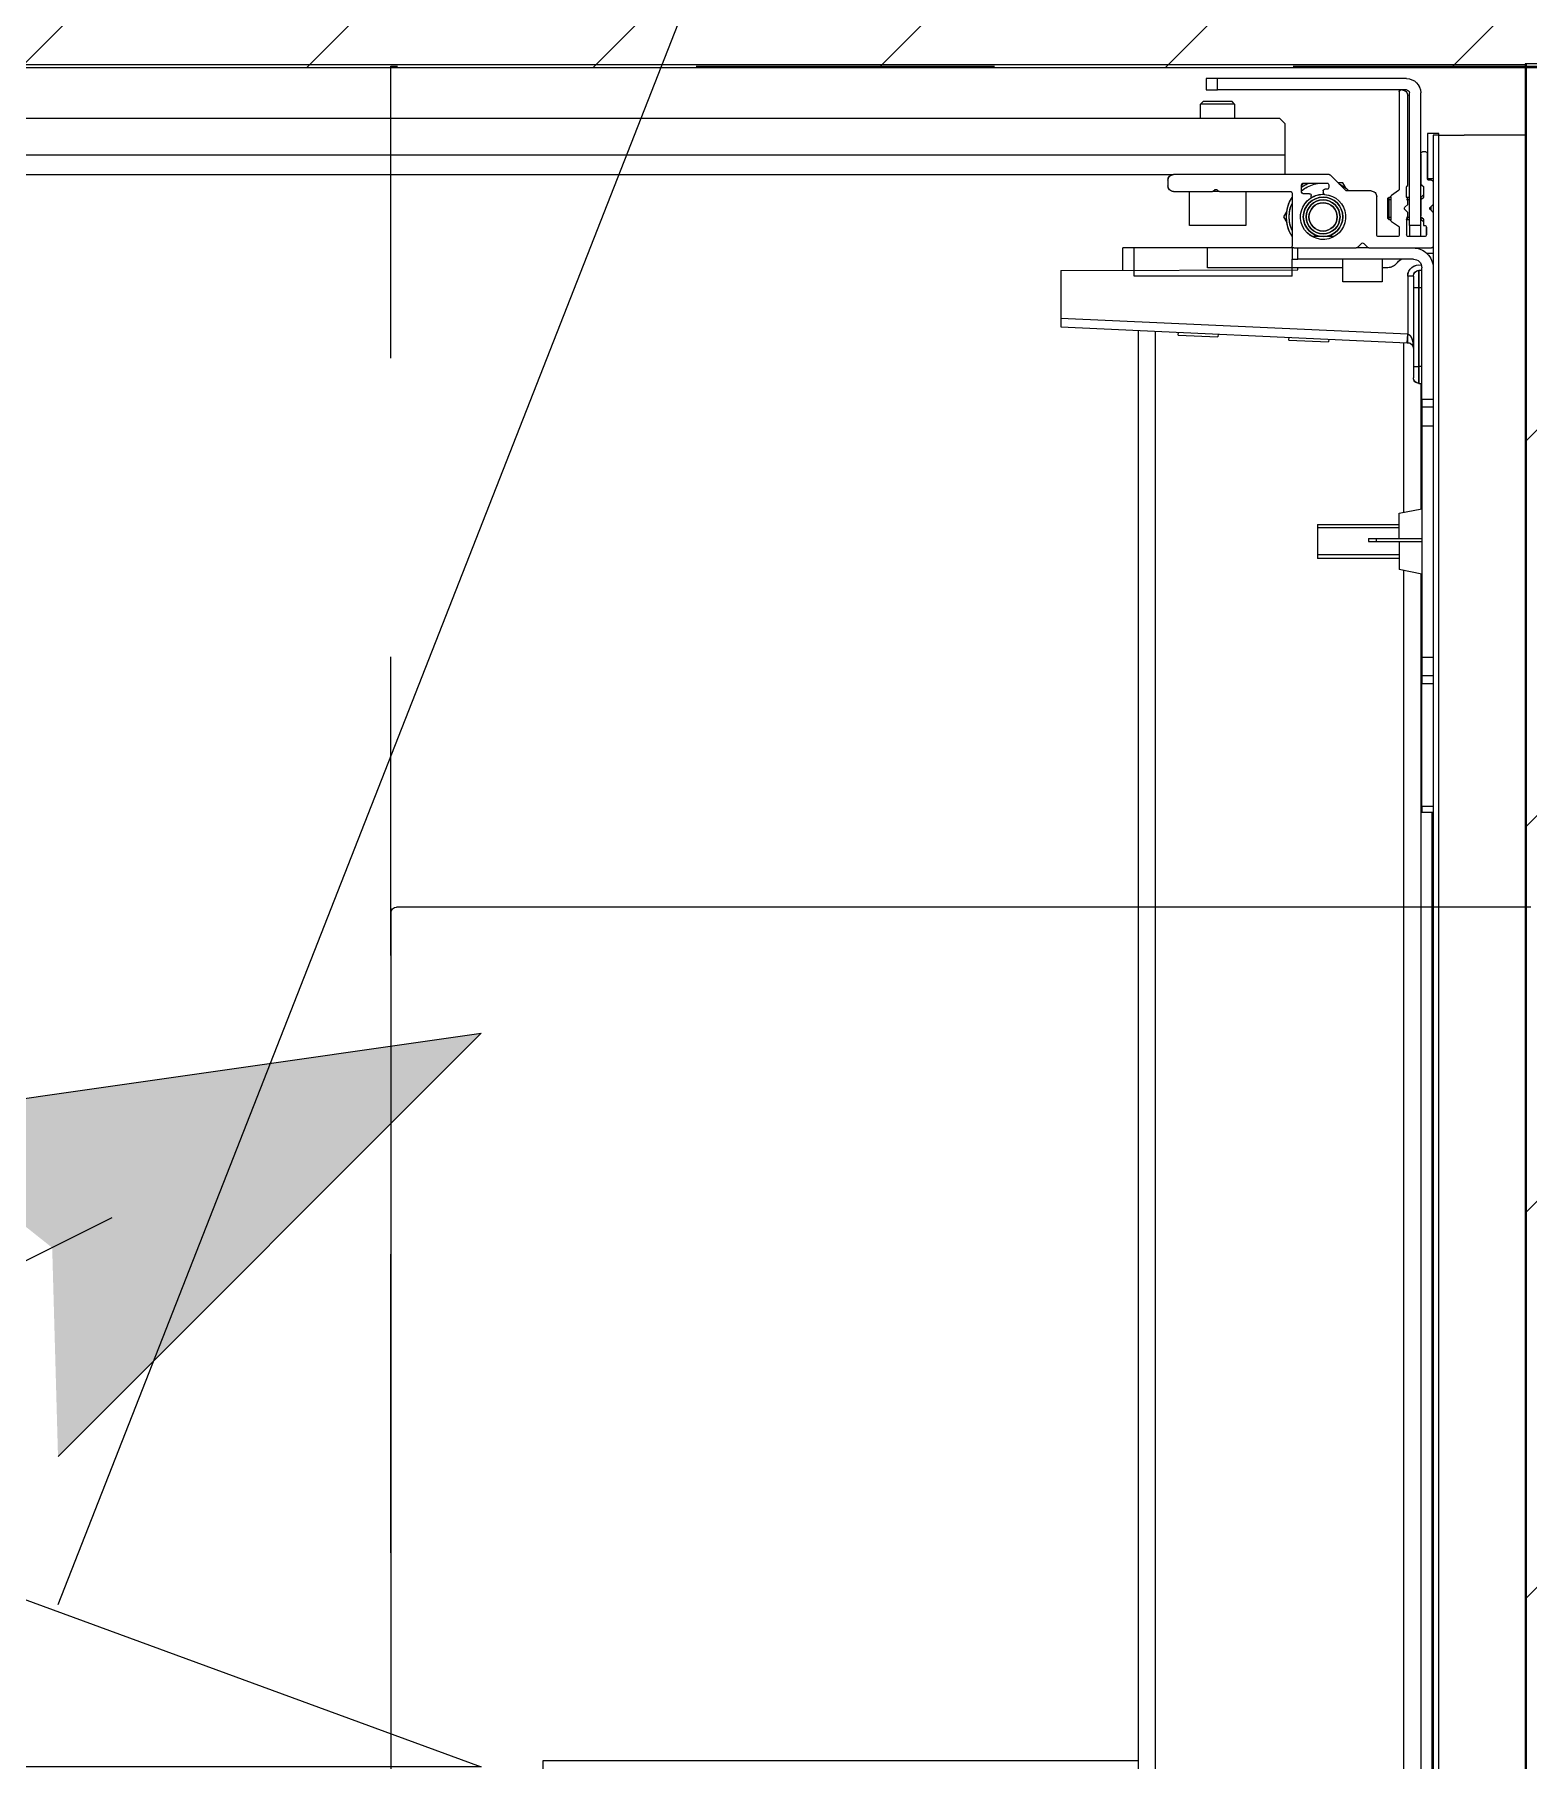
# Model space of a CAD drawing. Header units: centimetres. Extents: x -58072 to 12532, y -30603 to 6224.
# Drawn here: x 9890.39 to 9916.87, y 4104.36 to 4134.94 of the extents above; entities that cross this region are included whole.
import ezdxf

# ---------------------------------------------------------------- set-up
doc = ezdxf.new("R2010")
doc.units = ezdxf.units.CM
doc.linetypes.add('Style de ligne -1', pattern=[0.41664, 0.20828, -0.20836])
doc.linetypes.add('VW-01', pattern=[0.41656, 0.20828, -0.20828])
for name, color, linetype in [('B Aménagement intérieur', 252, 'Continuous'), ('B Faux plafonds', 252, 'Continuous'), ('B Faux plafonds_Hatch', 9, 'Continuous'), ('B GÈnÈral_Hatch', 252, 'Continuous'), ('B Général', 252, 'Continuous'), ('C ANNOTATIONS-prestations', 252, 'Continuous'), ('D SURFACES-shab', 252, 'Continuous'), ('MTI900_Alu', 252, 'Continuous'), ('prlm-CHAUFF', 4, 'Continuous')]:
    doc.layers.add(name, color=color, linetype=linetype)
doc.layers.add('prlm-ELEC-CFO', color=1, linetype='Continuous', lineweight=25)
doc.layers.add('prlm-GAZ', color=2, linetype='Continuous', lineweight=25)
doc.layers.get('prlm-CHAUFF').off()

# ---------------------------------------------------------------- blocks, each defined once
blk = doc.blocks.new('B 60.200_wc-2')
at = {"layer": 'B Général', "linetype": 'Continuous'}
for p, q in [((-25, -20.1), (-25, 0)), ((-24.9, 0.1), (24.9, 0.1))]:
    blk.add_line(p, q, dxfattribs=at)
blk.add_arc((-24.9, 0), 0.1, 90, 180, dxfattribs=at)
blk = doc.blocks.new('B 60.Groupe-2-1')
at = {"layer": 'B Général', "linetype": 'Style de ligne -1', "ltscale": 25.4, "flags": 128}
blk.add_lwpolyline([(-35.4, 7.6), (35.6, 7.6), (35.6, -32.4), (-35.4, -32.4)], close=True, dxfattribs=at)
at = {"layer": 'B Général', "xscale": -1, "rotation": 270}
blk.add_blockref('B 60.200_wc-2', (35.5, 7.5), dxfattribs=at)
blk = doc.blocks.new('B 60.WC-plan-PMR')
at = {"layer": 'B Général'}
blk.add_blockref('B 60.Groupe-2-1', (0, 0), dxfattribs=at)
blk = doc.blocks.new('B 60.Groupe-29-1')
at = {"layer": 'B Faux plafonds_Hatch', "linetype": 'Continuous'}
h = blk.add_hatch(dxfattribs=at)
h.set_pattern_fill('F_P__SOFFITE', color=256, style=0, pattern_type=2)
h.set_pattern_definition([(45, (0, 0.2205), (-3.5277778, 3.3072917), [])])
h.paths.add_polyline_path([(10331, 4134.426), (10193.484, 4134.426), (10193.484, 4134.422), (9916.808, 4134.419), (9916.808, 3956.316), (10188.484, 3956.316), (10188.484, 3974.422), (10415.178, 3974.422), (10415.178, 4004.412), (10487.178, 4004.412), (10487.178, 3974.422), (10547.178, 3974.422), (10547.178, 4134.426), (10331, 4134.424)])
h.paths.add_polyline_path([(10188.484, 4134.352), (10262.178, 4134.352), (10262.178, 4069.398), (10188.484, 4069.398)])
at = {"layer": 'B Faux plafonds', "linetype": 'VW-01', "ltscale": 25.4, "flags": 128}
blk.add_lwpolyline([(10331, 4134.426), (10193.484, 4134.426), (10193.484, 4134.422), (9916.808, 4134.419), (9916.808, 3956.316), (10188.484, 3956.316), (10188.484, 3974.422), (10415.178, 3974.422), (10415.178, 4004.412), (10487.178, 4004.412), (10487.178, 3974.422), (10547.178, 3974.422), (10547.178, 4134.426), (10331, 4134.424)], close=True, dxfattribs=at)
at = {"layer": 'D SURFACES-shab', "lineweight": 18, "flags": 128}
blk.add_lwpolyline([(9828.484, 3956.316), (10094.973, 3956.316), (10188.484, 3956.578), (10188.484, 4134.352), (9916.808, 4134.352), (9916.808, 4037.38), (9828.484, 4037.38)], close=True, dxfattribs=at)
at = {"layer": 'B Général', "rotation": 180}
blk.add_blockref('B 60.WC-plan-PMR', (9932.308, 4101.979), dxfattribs=at)
blk = doc.blocks.new('B 60.G 100_80')
at = {"layer": 'B Général', "linetype": 'Continuous'}
blk.add_line((48.52, 43.75), (48.52, -43.75), dxfattribs=at)
at = {"layer": 'B Général', "linetype": 'Continuous', "flags": 128}
blk.add_lwpolyline([(9.5, -45), (9.5, 45), (48.52, 45), (48.52, -45)], close=True, dxfattribs=at)
at = {"layer": 'C ANNOTATIONS-prestations'}
for p, q in [((43.05, 44.75), (42.85, 44.75)), ((42.85, 44.75), (42.85, 44.55)), ((46.4, 44.75), (43.05, 44.75)), ((43.05, 44.55), (43.05, 44.75)), ((42.75, 44.3), (42.8, 44.35)), ((42.8, 44.35), (43.3, 44.35)), ((42.85, 44.55), (43.05, 44.55)), ((46.4, 44.55), (43.05, 44.55)), ((43.3, 44.35), (43.35, 44.3)), ((46.27, 44.52), (46.27, 42.791)), ((46.32, 44.55), (46.3, 44.55)), ((46.42, 42.855), (46.42, 44.45)), ((46.45, 42.15), (46.45, 44.5)), ((46.65, 42.15), (46.65, 44.5)), ((13.65, 44.05), (44.15, 44.05)), ((43.35, 44.3), (42.75, 44.3)), ((42.75, 44.05), (42.75, 44.3)), ((43.35, 44.3), (43.35, 44.05)), ((44.15, 44.05), (44.25, 43.95)), ((44.25, 43.4), (44.25, 43.95)), ((46.97, 43.78), (46.77, 43.78)), ((46.77, 43.78), (46.77, 42.98)), ((46.87, 43.75), (46.87, -43.75)), ((46.97, 43.75), (46.87, 43.75)), ((46.97, 43.75), (46.97, 43.78)), ((46.97, -43.75), (46.97, 43.75)), ((46.97, 43.75), (47.42, 43.75)), ((48.52, 43.75), (47.42, 43.75)), ((46.74, 43.45), (46.68, 43.45)), ((13.55, 43.4), (44.25, 43.4)), ((44.25, 43.05), (44.25, 43.4)), ((46.65, 43.42), (46.65, 42.885)), ((46.77, 42.98), (46.77, 43.42)), ((15.5, 43.05), (42.27, 43.05)), ((42.17, 42.95), (42.17, 42.85)), ((45.028, 43.05), (42.27, 43.05)), ((44.566, 42.9), (44.54, 42.854)), ((44.54, 42.74), (44.54, 42.87)), ((44.57, 42.9), (44.99, 42.9)), ((45.02, 42.87), (45.02, 42.82)), ((45.321, 42.769), (45.049, 43.041)), ((45.27, 42.906), (45.184, 42.906)), ((45.328, 42.806), (45.27, 42.906)), ((46.4, 42.653), (46.4, 42.827)), ((46.7, 42.826), (46.7, 42.654)), ((46.77, 42.98), (46.87, 42.98)), ((46.84, 42.95), (46.8, 42.95)), ((42.27, 42.75), (42.958, 42.75)), ((42.55, 42.15), (42.55, 42.75)), ((43.082, 42.75), (42.958, 42.75)), ((42.979, 42.759), (42.999, 42.779)), ((43.041, 42.779), (43.061, 42.759)), ((43.082, 42.75), (44.34, 42.75)), ((43.55, 42.75), (43.55, 42.15)), ((44.37, 42.72), (44.37, 41.78)), ((44.68, 42.71), (44.57, 42.71)), ((44.71, 42.657), (44.71, 42.68)), ((44.92, 42.76), (44.92, 42.729)), ((44.99, 42.79), (44.95, 42.79)), ((45.77, 42.76), (45.342, 42.76)), ((45.87, 41.98), (45.87, 42.66)), ((46.07, 42.63), (46.09, 42.65)), ((46.07, 42.27), (46.07, 42.63)), ((46.07, 42.607), (46.12, 42.607)), ((46.09, 42.25), (46.09, 42.65)), ((46.09, 42.65), (46.12, 42.65)), ((46.12, 42.654), (46.12, 42.246)), ((46.257, 42.766), (46.133, 42.679)), ((46.371, 42.471), (46.42, 42.521)), ((46.4, 42.65), (46.45, 42.65)), ((46.4, 42.607), (46.45, 42.607)), ((46.42, 42.521), (46.42, 42.625)), ((46.65, 42.595), (46.65, 42.31)), ((46.661, 42.651), (46.7, 42.69)), ((46.661, 42.618), (46.661, 42.651)), ((46.821, 42.471), (46.87, 42.521)), ((44.278, 42.4), (44.22, 42.3)), ((44.22, 42.3), (44.278, 42.2)), ((46.07, 42.293), (46.12, 42.293)), ((46.09, 42.25), (46.07, 42.27)), ((46.12, 42.25), (46.09, 42.25)), ((46.133, 42.221), (46.257, 42.134)), ((46.42, 42.379), (46.371, 42.429)), ((46.4, 42.293), (46.45, 42.293)), ((46.4, 42.252), (46.4, 41.98)), ((46.45, 42.25), (46.4, 42.25)), ((46.42, 42.28), (46.42, 42.379)), ((46.661, 42.25), (46.661, 42.287)), ((46.7, 42.21), (46.661, 42.25)), ((46.7, 42.251), (46.7, 42.15)), ((46.87, 42.379), (46.821, 42.429)), ((46.835, 42.414), (46.835, 42.486)), ((43.55, 42.15), (42.55, 42.15)), ((45.114, 41.95), (44.726, 41.95)), ((46.24, 41.95), (45.9, 41.95)), ((46.27, 42.109), (46.27, 41.98)), ((46.72, 41.95), (46.43, 41.95)), ((46.65, 42.15), (46.45, 42.15)), ((46.45, 42.15), (46.45, 41.95)), ((46.65, 41.95), (46.65, 42.15)), ((46.7, 42.15), (46.72, 42.15)), ((46.75, 42.12), (46.75, 41.98)), ((41.57, 41.75), (41.37, 41.75)), ((41.37, 41.354), (41.37, 41.75)), ((42.87, 41.75), (41.57, 41.75)), ((41.57, 41.25), (41.57, 41.75)), ((44.37, 41.75), (42.87, 41.75)), ((42.87, 41.4), (42.87, 41.75)), ((44.4, 41.75), (44.37, 41.75)), ((44.37, 41.75), (44.37, 41.55)), ((44.4, 41.75), (45.508, 41.75)), ((44.47, 41.55), (44.47, 41.75)), ((45.732, 41.75), (45.508, 41.75)), ((45.529, 41.759), (45.599, 41.829)), ((45.641, 41.829), (45.711, 41.759)), ((45.732, 41.75), (46.84, 41.75)), ((46.87, 41.65), (46.765, 41.65)), ((46.87, 41.75), (46.84, 41.75)), ((40.27, 41.351), (44.47, 41.36)), ((40.27, 41.351), (40.27, 40.5)), ((44.37, 41.4), (42.87, 41.4)), ((44.37, 41.4), (44.37, 41.55)), ((44.37, 41.55), (44.47, 41.55)), ((44.37, 41.25), (44.37, 41.4)), ((45.27, 41.4), (44.37, 41.4)), ((46.52, 41.55), (44.47, 41.55)), ((44.47, 41.36), (44.472, 41.4)), ((45.27, 41.15), (45.27, 41.55)), ((45.97, 41.55), (45.97, 41.15)), ((46.067, 41.4), (45.97, 41.4)), ((46.67, 41.35), (46.62, 41.35)), ((46.62, 41.05), (46.62, 41.35)), ((46.67, 39.067), (46.67, 41.4)), ((44.37, 41.25), (41.57, 41.25)), ((45.97, 41.15), (45.27, 41.15)), ((46.42, 41.25), (46.42, 40.221)), ((46.52, 41.25), (46.42, 41.25)), ((46.52, 41.25), (46.52, 41.05)), ((46.52, 41.05), (46.52, 39.65)), ((46.52, 41.05), (46.62, 41.05)), ((46.62, 41.05), (46.67, 41.05)), ((46.62, 39.65), (46.62, 41.05)), ((46.42, 40.221), (40.27, 40.5)), ((40.27, 40.5), (40.27, 40.35)), ((40.27, 40.35), (46.413, 40.071)), ((41.65, 2.775), (41.65, 40.287)), ((41.95, 2.775), (41.95, 40.274)), ((42.354, 40.205), (42.357, 40.255)), ((42.354, 40.205), (43.056, 40.173)), ((43.058, 40.223), (43.056, 40.173)), ((44.316, 40.116), (44.319, 40.166)), ((44.316, 40.116), (45.018, 40.084)), ((45.02, 40.134), (45.018, 40.084)), ((46.35, 37.066), (46.35, 40.074)), ((46.413, 40.071), (46.42, 40.221)), ((46.413, 40.071), (46.425, 40.07)), ((46.425, 40.22), (46.42, 40.221)), ((46.52, 39.65), (46.52, 39.45)), ((46.52, 39.65), (46.62, 39.65)), ((46.67, 39.65), (46.62, 39.65)), ((46.62, 39.35), (46.62, 39.65)), ((46.62, 39.35), (46.67, 39.35)), ((46.65, 39.35), (46.65, 37.126)), ((46.87, 39.067), (46.67, 39.067)), ((46.67, 39.067), (46.67, 38.932)), ((46.67, 38.932), (46.67, 38.6)), ((46.67, 38.932), (46.87, 38.932)), ((46.67, 38.6), (46.67, 34.5)), ((46.67, 38.6), (46.87, 38.6)), ((46.27, 37.05), (46.67, 37.13)), ((46.27, 36.6), (46.27, 37.05)), ((44.82, 36.85), (44.82, 36.25)), ((44.82, 36.85), (46.27, 36.85)), ((46.27, 36.789), (44.82, 36.789)), ((45.725, 36.6), (45.725, 36.55)), ((45.725, 36.6), (45.861, 36.6)), ((45.725, 36.55), (45.861, 36.55)), ((45.861, 36.6), (45.861, 36.55)), ((45.861, 36.6), (46.67, 36.6)), ((45.861, 36.55), (46.67, 36.55)), ((46.27, 36.55), (46.27, 36.05)), ((46.27, 36.311), (44.82, 36.311)), ((46.27, 36.25), (44.82, 36.25)), ((46.67, 35.97), (46.27, 36.05)), ((46.35, 2.6), (46.35, 36.034)), ((46.65, 35.974), (46.65, 2.5)), ((46.67, 34.5), (46.87, 34.5)), ((46.67, 34.5), (46.67, 34.168)), ((46.87, 34.168), (46.67, 34.168)), ((46.67, 34.168), (46.67, 34.033)), ((46.67, 31.85), (46.67, 34.033)), ((46.67, 34.033), (46.87, 34.033)), ((46.67, 31.85), (46.67, 31.75)), ((46.87, 31.85), (46.67, 31.85)), ((46.67, 31.75), (46.87, 31.75)), ((46.85, 31.75), (46.85, 2.433)), ((31.1, 14.95), (41.65, 14.95)), ((31.1, 14.8), (31.1, 14.95))]:
    blk.add_line(p, q, dxfattribs=at)
at = {"layer": 'C ANNOTATIONS-prestations', "flags": 128}
for points in [[(46.4, 44.75, -0.198912), (46.577, 44.677, -0.198912), (46.65, 44.5)], [(46.27, 44.52, -0.198912), (46.279, 44.541, -0.198912), (46.3, 44.55)], [(46.32, 44.55, -0.198912), (46.391, 44.521, -0.198912), (46.42, 44.45)], [(46.4, 44.55, -0.198912), (46.435, 44.535, -0.198912), (46.45, 44.5)], [(46.65, 43.42, -0.198912), (46.659, 43.441, -0.198912), (46.68, 43.45)], [(46.74, 43.45, -0.198912), (46.761, 43.441, -0.198912), (46.77, 43.42)], [(42.17, 42.95, -0.198912), (42.199, 43.021, -0.198912), (42.27, 43.05)], [(42.27, 42.75, -0.198912), (42.199, 42.779, -0.198912), (42.17, 42.85)], [(44.54, 42.87, -0.198912), (44.549, 42.891, -0.198912), (44.57, 42.9)], [(44.54, 42.764, -0.104675), (44.761, 42.879, -0.104675), (45.009, 42.893)], [(44.54, 42.827, -0.02871), (44.603, 42.867, -0.02871), (44.67, 42.9)], [(44.99, 42.9, -0.198912), (45.011, 42.891, -0.198912), (45.02, 42.87)], [(45.02, 42.82, -0.198912), (45.011, 42.799, -0.198912), (44.99, 42.79)], [(45.028, 43.05, -0.098491), (45.039, 43.048, -0.098491), (45.049, 43.041)], [(45.207, 42.883, -0.041018), (45.298, 42.829, -0.041018), (45.379, 42.76)], [(46.4, 42.827, -0.155096), (46.406, 42.844, -0.155096), (46.42, 42.855)], [(46.675, 42.855, -0.17724), (46.657, 42.866, -0.17724), (46.65, 42.885)], [(46.675, 42.855, -0.17724), (46.693, 42.845, -0.17724), (46.7, 42.826)], [(46.8, 42.95, -0.198912), (46.779, 42.959, -0.198912), (46.77, 42.98)], [(46.84, 42.95, -0.198912), (46.861, 42.941, -0.198912), (46.87, 42.92)], [(42.979, 42.759, -0.098491), (42.969, 42.752, -0.098491), (42.958, 42.75)], [(42.999, 42.779, -0.198912), (43.02, 42.788, -0.198912), (43.041, 42.779)], [(43.082, 42.75, -0.098491), (43.071, 42.752, -0.098491), (43.061, 42.759)], [(44.37, 41.954, -0.14145), (44.27, 42.3, -0.14145), (44.37, 42.646)], [(44.37, 42.06, -0.103148), (44.32, 42.3, -0.103148), (44.37, 42.54)], [(44.34, 42.75, -0.198912), (44.361, 42.741, -0.198912), (44.37, 42.72)], [(44.948, 42.699, -0.366532), (45.318, 42.338, -0.366532), (45.023, 41.914, -0.366532), (44.556, 42.135, -0.366532), (44.697, 42.632)], [(44.57, 42.71, -0.198912), (44.549, 42.719, -0.198912), (44.54, 42.74)], [(44.68, 42.71, -0.198912), (44.701, 42.701, -0.198912), (44.71, 42.68)], [(44.697, 42.632, -0.082935), (44.817, 42.687, -0.082935), (44.948, 42.699)], [(44.71, 42.657, -0.122946), (44.706, 42.643, -0.122946), (44.697, 42.632)], [(44.92, 42.76, -0.198912), (44.929, 42.781, -0.198912), (44.95, 42.79)], [(44.948, 42.699, -0.189855), (44.928, 42.709, -0.189855), (44.92, 42.729)], [(45.342, 42.76, -0.098491), (45.331, 42.762, -0.098491), (45.321, 42.769)], [(45.77, 42.76, -0.198912), (45.841, 42.731, -0.198912), (45.87, 42.66)], [(46.12, 42.654, -0.120588), (46.123, 42.668, -0.120588), (46.133, 42.679)], [(46.27, 42.791, -0.120588), (46.267, 42.777, -0.120588), (46.257, 42.766)], [(46.42, 42.625, -0.155096), (46.406, 42.636, -0.155096), (46.4, 42.653)], [(46.661, 42.651, -0.013224), (46.655, 42.65, -0.013224), (46.65, 42.65)], [(46.65, 42.595, -0.17724), (46.657, 42.614, -0.17724), (46.675, 42.625)], [(46.7, 42.654, -0.17724), (46.693, 42.635, -0.17724), (46.675, 42.625)], [(46.133, 42.221, -0.120588), (46.123, 42.232, -0.120588), (46.12, 42.246)], [(46.371, 42.429, -0.198912), (46.362, 42.45, -0.198912), (46.371, 42.471)], [(46.4, 42.252, -0.155096), (46.406, 42.269, -0.155096), (46.42, 42.28)], [(46.675, 42.28, -0.17724), (46.657, 42.291, -0.17724), (46.65, 42.31)], [(46.65, 42.25, -0.013224), (46.655, 42.25, -0.013224), (46.661, 42.25)], [(46.675, 42.28, -0.17724), (46.693, 42.27, -0.17724), (46.7, 42.251)], [(46.821, 42.429, -0.198912), (46.812, 42.45, -0.198912), (46.821, 42.471)], [(45.9, 41.95, -0.198912), (45.879, 41.959, -0.198912), (45.87, 41.98)], [(46.27, 41.98, -0.198912), (46.261, 41.959, -0.198912), (46.24, 41.95)], [(46.257, 42.134, -0.120588), (46.267, 42.123, -0.120588), (46.27, 42.109)], [(46.43, 41.95, -0.198912), (46.409, 41.959, -0.198912), (46.4, 41.98)], [(46.72, 42.15, -0.198912), (46.741, 42.141, -0.198912), (46.75, 42.12)], [(46.75, 41.98, -0.198912), (46.741, 41.959, -0.198912), (46.72, 41.95)], [(44.4, 41.75, -0.198912), (44.379, 41.759, -0.198912), (44.37, 41.78)], [(45.529, 41.759, -0.098491), (45.519, 41.752, -0.098491), (45.508, 41.75)], [(45.599, 41.829, -0.198912), (45.62, 41.838, -0.198912), (45.641, 41.829)], [(45.732, 41.75, -0.098491), (45.721, 41.752, -0.098491), (45.711, 41.759)], [(46.52, 41.75, -0.198912), (46.767, 41.648, -0.198912), (46.87, 41.4)], [(46.87, 41.78, -0.198912), (46.861, 41.759, -0.198912), (46.84, 41.75)], [(46.22, 41.472, -0.109774), (46.151, 41.419, -0.109774), (46.067, 41.4)], [(46.22, 41.472, -0.028434), (46.259, 41.513, -0.028434), (46.302, 41.55)], [(46.42, 41.25, -0.227222), (46.495, 41.406, -0.227222), (46.663, 41.445)], [(46.52, 41.55, -0.198912), (46.626, 41.506, -0.198912), (46.67, 41.4)], [(46.52, 41.25, -0.198912), (46.549, 41.321, -0.198912), (46.62, 41.35)], [(46.425, 40.07, -0.193016), (46.492, 40.04, -0.193016), (46.52, 39.97)], [(46.62, 39.35, -0.198912), (46.549, 39.379, -0.198912), (46.52, 39.45)]]:
    blk.add_lwpolyline(points, format="xyb", dxfattribs=at)
at = {"layer": 'C ANNOTATIONS-prestations'}
for radius in [0.35, 0.3, 0.25]:
    blk.add_circle((44.92, 42.3), radius, dxfattribs=at)
for points, knots in [([(46.425, 40.07), (46.424, 40.07), (46.424, 40.071), (46.424, 40.072), (46.423, 40.074), (46.422, 40.083), (46.422, 40.103), (46.422, 40.13), (46.423, 40.182), (46.424, 40.218), (46.424, 40.219), (46.425, 40.22)], [0, 0, 0, 1, 2, 3, 4, 5, 6, 7, 8, 8, 9, 9, 9]), ([(46.425, 40.22), (46.425, 40.22), (46.437, 40.218), (46.454, 40.206), (46.467, 40.191), (46.48, 40.171), (46.491, 40.146), (46.501, 40.117), (46.513, 40.068), (46.52, 40.004), (46.52, 39.975), (46.52, 39.972), (46.52, 39.97)], [0, 0, 0, 1, 2, 3, 4, 5, 6, 7, 8, 9, 9, 10, 10, 10])]:
    blk.add_open_spline(points, degree=2, knots=knots, dxfattribs=at)
blk = doc.blocks.new('xi.CH')
at = {"layer": 'prlm-ELEC-CFO', "lineweight": 5}
blk.add_hatch(color=0, dxfattribs=at).paths.add_polyline_path([(-3, 6), (-0.103, 3.699), (0, 0), (7.5, 7.5)])
at = {"layer": 'prlm-ELEC-CFO', "color": 0}
for points in [[(-3, 6), (7.5, 7.5), (0, 0)], [(0.955, 4.227), (-7.5, 0), (7.5, -5.5), (-7.5, -5.5), (-7.5, -7.5), (7.5, -7.5)]]:
    blk.add_lwpolyline(points, dxfattribs=at)
blk = doc.blocks.new('B 70.MTI900_Alu_390')
at = {"layer": 'MTI900_Alu', "color": 1, "linetype": 'Continuous'}
for p, q in [((-4.405, -0.415), (-4.405, -3.465)), ((-4.34, -0.405), (-4.34, -3.475)), ((-4.305, -0.6), (-4.305, -3.277)), ((-1.495, -2.16), (-1.495, -3.215)), ((-1.48, -2.16), (-1.495, -2.16)), ((-4.1351, -3.077), (-4.136, -3.497)), ((-4.1351, -3.077), (-4.05, -3.077)), ((-4.0221, -3.692), (-4.05, -3.077)), ((-4.05, -3.077), (-4.035, -3.077)), ((-4.035, -3.077), (-4.0071, -3.6913)), ((-4.175, -3.207), (-4.175, -3.187)), ((-4.1353, -3.187), (-4.175, -3.187)), ((-4.175, -3.337), (-4.175, -3.207)), ((-4.125, -3.207), (-4.175, -3.207)), ((-4.125, -3.487), (-4.125, -3.207)), ((-0.2775, -3.215), (-4.0287, -3.215)), ((-4.295, -3.267), (-4.285, -3.267)), ((-0.2775, -3.245), (-4.0274, -3.245)), ((-4.305, -3.5528), (-4.305, -3.277)), ((-4.275, -3.277), (-4.275, -3.3458)), ((-4.0205, -3.2854), (-4.0255, -3.2857)), ((-4.0205, -3.2854), (-4.0173, -3.3556)), ((-4.43, -3.325), (-4.435, -3.33)), ((-4.435, -3.33), (-4.435, -3.38)), ((-4.43, -3.385), (-4.43, -3.325)), ((-4.405, -3.325), (-4.43, -3.325)), ((-4.215, -3.305), (-4.275, -3.305)), ((-4.215, -3.405), (-4.215, -3.305)), ((-4.475, -3.355), (-4.475, -3.335)), ((-4.475, -3.335), (-4.455, -3.335)), ((-4.475, -3.69), (-4.475, -3.355)), ((-4.455, -3.355), (-4.475, -3.355)), ((-4.455, -3.335), (-4.455, -3.355)), ((-4.455, -3.69), (-4.455, -3.355)), ((-4.2759, -3.3479), (-4.2779, -3.3499)), ((-4.2779, -3.3541), (-4.2759, -3.3561)), ((-4.275, -3.3582), (-4.275, -3.3458)), ((-4.275, -3.3582), (-4.275, -3.484)), ((-4.175, -3.487), (-4.175, -3.337)), ((-4.14, -3.337), (-4.175, -3.337)), ((-4.14, -3.487), (-4.14, -3.337)), ((-4.0223, -3.3558), (-4.0173, -3.3556)), ((-4.435, -3.38), (-4.43, -3.385)), ((-4.43, -3.385), (-4.405, -3.385)), ((-4.275, -3.405), (-4.215, -3.405)), ((-4.405, -3.465), (-4.395, -3.475)), ((-4.34, -3.475), (-4.395, -3.475)), ((-4.305, -3.475), (-4.34, -3.475)), ((-4.24, -3.4778), (-4.23, -3.472)), ((-4.23, -3.472), (-4.22, -3.4778)), ((-4.0116, -3.4816), (-4.0166, -3.4819)), ((-4.0116, -3.4816), (-4.0084, -3.5518)), ((-4.29, -3.5066), (-4.2854, -3.504)), ((-4.29, -3.507), (-4.29, -3.549)), ((-4.274, -3.504), (-4.287, -3.504)), ((-4.272, -3.487), (-4.178, -3.487)), ((-4.271, -3.518), (-4.271, -3.507)), ((-4.175, -3.49), (-4.175, -3.487)), ((-4.175, -3.487), (-4.155, -3.487)), ((-4.175, -3.49), (-4.175, -3.6008)), ((-4.155, -3.497), (-4.175, -3.497)), ((-4.14, -3.487), (-4.155, -3.487)), ((-4.155, -3.487), (-4.155, -3.497)), ((-4.155, -3.702), (-4.155, -3.497)), ((-4.125, -3.487), (-4.14, -3.487)), ((-4.14, -3.577), (-4.14, -3.487)), ((-4.136, -3.497), (-4.14, -3.4972)), ((-4.279, -3.549), (-4.279, -3.545)), ((-4.276, -3.542), (-4.2729, -3.542)), ((-4.2657, -3.521), (-4.268, -3.521)), ((-4.195, -3.5614), (-4.195, -3.5226)), ((-3.685, -3.532), (-3.625, -3.532)), ((-3.685, -3.532), (-3.685, -3.677)), ((-3.6789, -3.677), (-3.6789, -3.532)), ((-3.6311, -3.677), (-3.6311, -3.532)), ((-3.625, -3.677), (-3.625, -3.532)), ((-4.2769, -3.5821), (-4.3041, -3.5549)), ((-4.2906, -3.577), (-4.2906, -3.5684)), ((-4.2806, -3.5828), (-4.2906, -3.577)), ((-4.287, -3.552), (-4.282, -3.552)), ((-4.115, -3.577), (-4.155, -3.577)), ((-4.115, -3.647), (-4.115, -3.577)), ((-4.0134, -3.552), (-4.0084, -3.5518)), ((-4.276, -3.627), (-4.276, -3.5842)), ((-4.1759, -3.6029), (-4.1829, -3.6099)), ((-4.175, -3.6232), (-4.175, -3.6008)), ((-4.198, -3.637), (-4.266, -3.637)), ((-4.1829, -3.6141), (-4.1759, -3.6211)), ((-4.175, -3.6232), (-4.175, -3.734)), ((-3.66, -3.6225), (-3.655, -3.6225)), ((-3.66, -3.6225), (-3.66, -3.6361)), ((-3.66, -3.6361), (-3.655, -3.6361)), ((-3.66, -3.6361), (-3.66, -3.717)), ((-3.655, -3.6225), (-3.655, -3.6361)), ((-3.655, -3.6361), (-3.655, -3.717)), ((-4.2766, -3.6757), (-4.2679, -3.6633)), ((-4.2654, -3.662), (-4.2246, -3.662)), ((-4.263, -3.657), (-4.265, -3.659)), ((-4.225, -3.659), (-4.265, -3.659)), ((-4.265, -3.659), (-4.265, -3.662)), ((-4.227, -3.657), (-4.263, -3.657)), ((-4.2607, -3.657), (-4.2607, -3.662)), ((-4.2293, -3.657), (-4.2293, -3.662)), ((-4.225, -3.659), (-4.227, -3.657)), ((-4.225, -3.662), (-4.225, -3.659)), ((-4.2221, -3.6633), (-4.2134, -3.6757)), ((-4.195, -3.674), (-4.195, -3.64)), ((-4.155, -3.647), (-4.115, -3.647)), ((-4.14, -3.6567), (-4.14, -3.647)), ((-4.455, -3.682), (-4.455, -3.68)), ((-4.452, -3.677), (-4.2791, -3.677)), ((-4.215, -3.695), (-4.45, -3.695)), ((-4.2855, -3.692), (-4.445, -3.692)), ((-4.2653, -3.69), (-4.2827, -3.69)), ((-4.265, -3.69), (-4.265, -3.695)), ((-4.2521, -3.692), (-4.2625, -3.692)), ((-4.2607, -3.69), (-4.2607, -3.695)), ((-4.2471, -3.6871), (-4.2521, -3.692)), ((-4.2379, -3.692), (-4.2429, -3.6871)), ((-4.228, -3.692), (-4.2379, -3.692)), ((-4.2293, -3.69), (-4.2293, -3.695)), ((-4.2252, -3.69), (-4.198, -3.69)), ((-4.225, -3.695), (-4.225, -3.69)), ((-4.215, -3.715), (-4.215, -3.695)), ((-4.215, -3.695), (-4.195, -3.695)), ((-4.2109, -3.677), (-4.198, -3.677)), ((-4.195, -3.722), (-4.195, -3.693)), ((-4.125, -3.692), (-4.0221, -3.692)), ((-4.125, -3.702), (-4.125, -3.692)), ((-4.0071, -3.6913), (-4.0221, -3.692)), ((-4.022, -3.6925), (-4.0221, -3.692)), ((-3.7066, -3.685), (-4.0074, -3.685)), ((-4.0071, -3.6913), (-4.007, -3.6925)), ((-3.705, -3.677), (-3.713, -3.717)), ((-3.66, -3.677), (-3.705, -3.677)), ((-3.655, -3.677), (-3.605, -3.677)), ((-3.597, -3.717), (-3.605, -3.677)), ((-0.26, -3.685), (-3.6034, -3.685)), ((-4.215, -3.715), (-4.45, -3.715)), ((-4.378, -3.747), (-4.378, -3.727)), ((-4.378, -3.727), (-4.298, -3.727)), ((-4.345, -3.724), (-4.345, -3.718)), ((-4.342, -3.715), (-4.2885, -3.715)), ((-4.298, -3.727), (-4.342, -3.727)), ((-4.298, -3.727), (-4.298, -3.737)), ((-4.295, -3.734), (-4.295, -3.73)), ((-4.2826, -3.72), (-4.2654, -3.72)), ((-4.2651, -3.7161), (-4.269, -3.72)), ((-4.2618, -3.7161), (-4.2651, -3.7161)), ((-4.2595, -3.715), (-4.231, -3.715)), ((-4.2249, -3.7161), (-4.2287, -3.7161)), ((-4.2251, -3.72), (-4.215, -3.72)), ((-4.221, -3.72), (-4.2249, -3.7161)), ((-4.195, -3.715), (-4.215, -3.715)), ((-4.215, -3.72), (-4.215, -3.722)), ((-4.212, -3.725), (-4.198, -3.725)), ((-4.165, -3.737), (-4.165, -3.7265)), ((-3.9067, -3.717), (-4.14, -3.717)), ((-4.135, -3.717), (-4.135, -3.712)), ((-4.105, -3.712), (-4.135, -3.712)), ((-4.125, -3.702), (-4.105, -3.702)), ((-4.105, -3.702), (-3.965, -3.702)), ((-4.105, -3.702), (-4.105, -3.712)), ((-4.105, -3.712), (-4.105, -3.717)), ((-3.965, -3.712), (-4.105, -3.712)), ((-3.965, -3.702), (-3.945, -3.702)), ((-3.965, -3.702), (-3.965, -3.712)), ((-3.965, -3.717), (-3.965, -3.712)), ((-3.935, -3.712), (-3.965, -3.712)), ((-3.935, -3.712), (-3.935, -3.717)), ((-3.935, -3.715), (-3.7126, -3.715)), ((-3.9067, -3.737), (-3.9067, -3.717)), ((-3.9067, -3.717), (-3.8932, -3.717)), ((-3.8932, -3.717), (-3.86, -3.717)), ((-3.8932, -3.717), (-3.8932, -3.737)), ((-3.86, -3.717), (-3.45, -3.717)), ((-3.86, -3.717), (-3.86, -3.737)), ((-3.5974, -3.715), (-0.25, -3.715)), ((-3.45, -3.717), (-3.45, -3.737)), ((-3.45, -3.717), (-3.4168, -3.717)), ((-3.4168, -3.737), (-3.4168, -3.717)), ((-3.4168, -3.717), (-3.4033, -3.717)), ((-3.185, -3.717), (-3.4033, -3.717)), ((-3.4033, -3.717), (-3.4033, -3.737)), ((-3.185, -3.717), (-3.175, -3.717)), ((-3.185, -3.737), (-3.185, -3.717)), ((-3.175, -3.717), (-3.175, -3.737)), ((-4.375, -3.747), (-4.378, -3.747)), ((-4.375, -3.737), (4.375, -3.737)), ((-4.375, -3.747), (-4.375, -3.737)), ((4.375, -3.747), (-4.375, -3.747)), ((-4.375, -3.747), (-4.375, -3.792)), ((-4.2471, -3.7321), (-4.2521, -3.737)), ((-4.2414, -3.7335), (-4.2486, -3.7335)), ((-4.2379, -3.737), (-4.2429, -3.7321)), ((-4.175, -3.737), (-4.175, -3.734)), ((-3.175, -3.735), (-0.2433, -3.735)), ((-4.375, -3.902), (-4.375, -3.792)), ((-4.375, -3.902), (4.375, -3.902))]:
    blk.add_line(p, q, dxfattribs=at)
for radius in [0.035, 0.03, 0.025]:
    blk.add_circle((-4.23, -3.542), radius, dxfattribs=at)
for centre, radius, start, end in [((-4.295, -3.277), 0.01, 90, 180), ((-4.285, -3.277), 0.01, 0, 90), ((-4.2758, -3.352), 0.003, 135, 225), ((-4.278, -3.3458), 0.003, 315, 0), ((-4.278, -3.3582), 0.003, 0, 45), ((-4.272, -3.484), 0.003, 180, 270), ((-4.23, -3.542), 0.065, 57.7958, 122.2042), ((-4.23, -3.542), 0.06, 66.4435, 113.5565), ((-4.287, -3.507), 0.003, 90, 180), ((-4.23, -3.542), 0.06, 140.7035, 188.509), ((-4.23, -3.542), 0.065, 144.2242, 157.3801), ((-4.274, -3.507), 0.003, 0, 90), ((-4.23, -3.542), 0.04, 184.0006, 146.0728), ((-4.178, -3.49), 0.003, 0, 90), ((-4.276, -3.545), 0.003, 90, 180), ((-4.2729, -3.545), 0.003, 4.0006, 90), ((-4.268, -3.518), 0.003, 180, 270), ((-4.23, -3.542), 0.04, 146.0728, 184.0006), ((-4.2657, -3.518), 0.003, 270, 326.0728), ((-4.302, -3.5528), 0.003, 180, 225), ((-4.287, -3.549), 0.003, 180, 270), ((-4.23, -3.542), 0.065, 206.162, 224.9525), ((-4.282, -3.549), 0.003, 270, 0), ((-4.279, -3.5842), 0.003, 0, 45), ((-4.178, -3.6008), 0.003, 315, 0), ((-4.266, -3.627), 0.01, 180, 270), ((-4.198, -3.64), 0.003, 0, 90), ((-4.1808, -3.612), 0.003, 135, 225), ((-4.178, -3.6232), 0.003, 0, 45), ((-4.2654, -3.665), 0.003, 90, 145.008), ((-4.2246, -3.665), 0.003, 34.992, 90), ((-4.16, -3.6567), 0.02, 309.8841, 0), ((-4.45, -3.69), 0.025, 180, 270), ((-4.452, -3.68), 0.003, 90, 180), ((-4.445, -3.682), 0.01, 180, 270), ((-4.45, -3.69), 0.005, 180, 270), ((-4.2827, -3.693), 0.003, 90, 160.5288), ((-4.2791, -3.674), 0.003, 270, 325.008), ((-4.2653, -3.693), 0.003, 19.4712, 90), ((-4.245, -3.6892), 0.003, 45, 135), ((-4.2252, -3.693), 0.003, 90, 160.5288), ((-4.2109, -3.674), 0.003, 214.992, 270), ((-4.198, -3.674), 0.003, 270, 0), ((-4.198, -3.693), 0.003, 0, 90), ((-4.1151, -3.7104), 0.05, 129.8841, 142.9139), ((-4.125, -3.712), 0.02, 90, 192.412), ((-3.997, -3.692), 0.01, 182.6026, 270), ((-4.342, -3.718), 0.003, 90, 180), ((-4.342, -3.724), 0.003, 180, 270), ((-4.298, -3.73), 0.003, 0, 90), ((-4.2885, -3.718), 0.003, 9.5941, 90), ((-4.2826, -3.717), 0.003, 189.5941, 270), ((-4.2654, -3.717), 0.003, 270, 350.4059), ((-4.275, -3.715), 0.01, 353.9388, 0), ((-4.2595, -3.718), 0.003, 90, 170.4059), ((-4.231, -3.718), 0.003, 9.5941, 90), ((-4.2251, -3.717), 0.003, 189.5941, 270), ((-4.215, -3.715), 0.01, 180, 186.0612), ((-4.212, -3.722), 0.003, 180, 270), ((-4.198, -3.722), 0.003, 270, 0), ((-4.14, -3.702), 0.035, 180, 270), ((-4.14, -3.702), 0.015, 180, 270), ((-4.125, -3.712), 0.01, 90, 180), ((-3.945, -3.712), 0.01, 0, 90), ((-4.292, -3.734), 0.003, 180, 270), ((-4.245, -3.7342), 0.003, 45, 135), ((-4.178, -3.734), 0.003, 270, 0)]:
    blk.add_arc(centre, radius, start, end, dxfattribs=at)
for centre, major_axis, ratio, start_param, end_param in [((-4.022, -3.6931), (0.015, 0.0007), 0.045361, 0, 1.568734), ((-3.997, -3.692), (0.025, 0), 0.4, 3.187016, 4.712389)]:
    blk.add_ellipse(centre, major_axis=major_axis, ratio=ratio, start_param=start_param, end_param=end_param, dxfattribs=at)

msp = doc.modelspace()

# ---------------------------------------------------------------- hatches: boundary and pattern name
at = {"layer": 'B GÈnÈral_Hatch', "linetype": 'Continuous'}
h = msp.add_hatch(dxfattribs=at)
h.set_pattern_fill('50_BETON', color=256, style=0, pattern_type=2)
h.set_pattern_definition([(45, (0, 0), (2.4253472, -2.6458333), [])])
h.paths.add_polyline_path([(9812.484, 4152.352), (9828.484, 4134.352), (10380.266, 4134.352), (10380.266, 4152.352)])

# ---------------------------------------------------------------- linework, layer by layer
at = {"layer": 'B Général', "linetype": 'Continuous', "lineweight": 18}
msp.add_line((10380.266, 4134.352), (9828.484, 4134.352), dxfattribs=at)
at = {"layer": 'B Général', "linetype": 'Continuous'}
msp.add_line((10380.266, 4134.352), (9828.484, 4134.352), dxfattribs=at)
at = {"layer": 'prlm-GAZ'}
msp.add_lwpolyline([(9890.808, 4107.125), (9929.805, 4206.522), (11276.081, 4206.522), (11307.111, 4291.389)], dxfattribs=at)

# ---------------------------------------------------------------- block references
at = {"layer": 'B Aménagement intérieur'}
for name, p in [('B 60.Groupe-29-1', (0, 0)), ('B 60.G 100_80', (9868.308, 4089.409))]:
    msp.add_blockref(name, p, dxfattribs=at)
at = {"layer": 'prlm-CHAUFF', "xscale": -9.999999999999975, "yscale": 9.999999999999975, "zscale": 9.999999999999975, "rotation": 90.00011533977086}
msp.add_blockref('B 70.MTI900_Alu_390', (9877.808, 4089.409), dxfattribs=at)
at = {"layer": 'prlm-ELEC-CFO'}
msp.add_blockref('xi.CH', (9890.808, 4109.745), dxfattribs=at)

doc.saveas('drawing.dxf')
